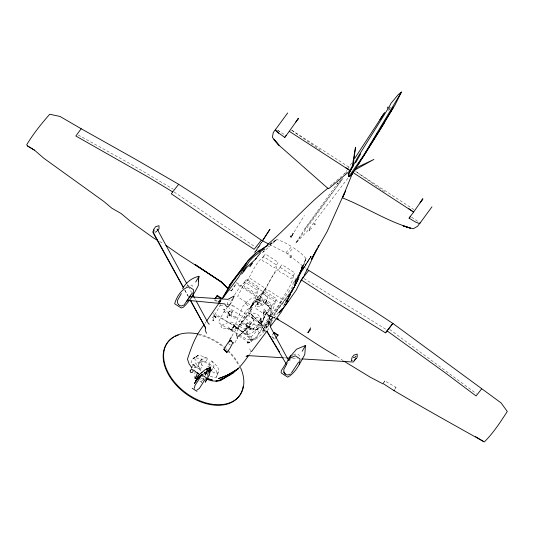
<?xml version="1.0" encoding="UTF-8"?>
<svg xmlns="http://www.w3.org/2000/svg" width="534" height="534" viewBox="0 0 534 534"><rect width="100%" height="100%" fill="white"/><g stroke="black" fill="none" stroke-linecap="round" stroke-linejoin="round"><path stroke-width="0.4" stroke-dasharray="2.67 2" d="M210.242 376.196L214.534 377.658L216.564 377.184L218.393 371.744L218.393 368.707L217.558 366.991L213.9 362.746L211.597 360.951L208.894 363.701L211.03 366.698M194.316 378.619L195.137 371.611M258.015 304.547L258.029 303.546L257.642 304.72M351.786 361.164L351.879 358.701L351.739 359.669L352.513 358.528M351.899 358.287L351.772 360.911L351.879 358.701M291.31 256.654L291.37 255.412L290.229 255.953M389.373 108.796L388.485 110.585M390.1 107.474L389.313 109.537L388.565 109.904M232.403 311.516L231.703 312.45L231.088 315.507L229.78 315.954L227.905 314.74L228.265 312.584L230.528 310.294L232.403 311.516L231.088 315.507L231.889 316.882L234.072 318.151L236.682 317.536L235.794 316.729L234.232 316.956L232.51 315.848L231.716 314.466M263.683 313.925L264.17 308.939L263.683 313.925L263.622 312.884L265.879 310.347L263.622 312.884L263.222 317.002L263.976 316.629C263.856 322.643 256.42 324.392 253.43 328.864M269.73 322.256L265.051 329.972L259.204 332.655L255.312 339.824L215.362 313.879L220.015 305.715L220.529 301.056L221.39 299.667M250.373 323.357L248.897 327.249L247.749 327.803L245.787 326.528L245.627 325.126L248.417 322.082L250.373 323.357L248.897 327.249L249.758 328.503L251.848 329.945L254.538 329.385L253.717 328.463L252.035 328.697L249.518 326.207L250.199 327.702M227.758 317.576L227.537 316.969L226.857 316.996L227.758 317.576L230 314.539L229.78 313.932L229.106 313.959L226.857 316.996M244.746 328.61L245.647 329.198L247.809 326.281L247.509 325.613L246.908 325.693L244.746 328.61L245.346 328.537L245.647 329.198M246.908 325.693L247.809 326.281M207.152 377.498L207.726 373.833L204.255 371.884M266.559 323.577L270.257 316.041L272.3 305.862L261.366 298.76M229.733 290.469L231.536 290.89L231.943 288.5M214.021 312.717L213.747 314.259L234.146 325.553L253.209 339.884L257.862 337.755L262.261 333.657L264.584 330.586M196.325 364.976L196.132 363.567L195.23 362.986L194.202 363.087M305.448 268.148L302.337 265.612L302.124 268.368L300.448 272.774L285.81 302.171L298.626 279.048L302.337 265.612L286.785 253.276L269.87 244.599M212.959 320.734L213.807 320.527L212.959 320.734L212.312 317.937L214.288 315.314C217.345 317.216 215.636 318.371 213.854 315.841L215.536 317.35C213.92 314.292 212.105 318.838 213.807 320.527M215.302 317.189L215.876 316.882L214.488 315.534L216.03 316.989M261.573 323.25L260.225 319.198L261.573 323.25C258.816 329.665 253.243 334.711 248.41 339.751L247.609 339.771L239.719 334.911L230.061 329.838L228.111 326.221M293.206 233.345L291.744 237.356L290.763 237.169L290.276 236.395L293.206 233.345L290.763 237.169M205.517 375.155L206.371 373.566L205.416 372.418L204.429 372.578L203.24 374.608M285.81 302.171L296.31 283.274L302.337 265.612L297.979 280.237L295.042 285.076M209.949 366.451C208.28 362.993 203.834 360.65 200.183 362.392L198.822 363.848L198.301 365.823L198.735 368.059L201.064 371.177M216.564 377.184L217.391 374.054L216.49 371.05L212.318 365.924L208.894 363.701M226.997 304.887L228.011 301.837L229.386 299.881M205.396 374.968L206.091 372.886L203.401 371.13M302.337 265.612L297.351 280.49L270.257 316.041L262.434 331.173L266.186 324.272M204.429 372.578L204.983 373.74L206.311 373.8M299.327 274.276L300.181 271.966L300.448 272.774L298.433 276.465L300.181 271.966M242.489 321.248L242.356 321.595L241.281 321.128L242.489 321.248L243.05 322.856L244.846 324.025L246.254 324.085M287.018 301.163L293.96 287.672L306.015 258.463L301.143 253.356L293.553 247.783L287.572 253.917M203.821 378.012L201.872 382.404L199.876 381.129M205.116 375.082L206.091 372.886M232.744 328.49L235.033 325.586L230.061 329.845L232.744 328.49L235.915 323.851L243.791 329.004L247.349 334.024L247.996 334.004L247.382 334.765L248.083 327.369L255.639 318.09M285.37 302.838L287.045 299.561L287.672 299.754L290.162 295.409L284.035 305.188M287.359 300.495L293.96 287.672M271.539 319.946L277.42 310.454L290.523 293.373L298.626 279.048M200.19 369.668L202.353 365.576L201.371 363.961A7.342 4.906 36.5 0 1 204.716 357.84L207.646 358.374L205.784 361.678L202.339 361.051A7.342 4.906 36.5 0 0 198.988 367.172L200.19 369.668L196.232 367.038M290.509 293.707L296.31 283.274L290.523 293.373L292.725 290.222L295.362 284.495M293.139 288.734L274.162 313.985L269.897 316.068L267.888 315.247L266.706 313.999L272.3 305.862M214.167 299.861L218.092 302.411L219.801 299.961M231.536 290.89L236.762 282.78L260.685 298.312M228.038 313.098L228.445 312.343L225.241 311.122L224.634 309.4L223.579 309.106L224.24 311.836L226.396 313.164L228.038 313.098L231.309 315.214M207.753 369.702C207.506 370.89 203.361 373.44 205.597 373.82L205.797 373.48M218.393 371.744L217.385 373.586L214.381 372.805L211.01 370.936M258.296 300.475L254.851 307.424L256.166 308.786L266.866 315.741L268.655 316.395C275.01 312.47 279.082 305.875 282.519 299.427L266.426 288.974L260.298 297.078M219.374 302.211L220.589 300.028M205.737 373.593L206.958 371.39M204.101 378.412L201.872 382.404L201.678 380.775M261.82 319.799L259.224 324.365L256.367 327.729M234.653 294.848L240.54 285.817L244.859 282.099L257.768 290.483C255.906 300.535 249.204 309.066 243.844 317.583L228.866 307.858M230.768 301.603L232.363 298.833M294.361 282.399L311.242 256.093M295.075 281.351L311.122 256.32L293.847 281.625L292.832 284.215L295.529 282.633L295.222 281.284L293.847 281.625L295.075 281.351L295.469 281.899L311.122 256.32M383.212 383.619L384.787 380.909L396.061 387.384L394.079 390.674M218.973 302.945L220.942 299.554M208.36 369.548L206.077 373.466L205.256 373.727L204.656 372.906L206.938 368.987M264.143 250.806L261.68 253.583M264.123 250.826L263.416 252.008L276.846 239.519L283.414 241.842L291.758 246.608L285.81 252.776M271.426 319.445C274.116 314.112 276.899 309.486 281.131 304.647L293.073 288.894M269.87 322.716L267.848 326.347L269.763 323.838M263.622 312.884L265.952 311.676L268.629 309.413L265.091 315.394L267.154 311.209L261.153 324.078L261.233 325.727L265.178 315.287L261.153 324.078L262.428 325.353L250.64 313.618L252.916 316.442L260.819 318.564L258.409 322.536L260.906 323.41L262.428 325.353L250.64 313.618L249.285 313.371L249.872 312.857L233.652 332.769L230.681 338.596L231.776 336.42L228.632 340.652M288.64 296.417L292.071 290.81L287.379 299.781L287.045 299.561M291.744 237.356L291.297 236.522L292.966 233.805M287.185 363.667L288.06 362.252M291.691 236.001L304.373 215.522M256.627 250.673L261.92 242.216M254.578 301.617L250.346 307.491L250.993 311.943L252.181 307.217L251.06 310.074L248.791 312.931L249.044 314.579L251.354 317.363L253.917 319.332L251.988 316.735L254.424 321.975M286.077 302.311L287.672 299.754M260.819 318.564L258.409 322.536L260.906 323.41M347.868 178.249L307.731 230.668L295.909 242.95L304.874 228.812L338.042 182.528M255.472 251.734L261.713 242.042M295.476 280.657L311.068 256.433M255.232 251.981L261.4 242.443M196.292 367.759L198.822 363.848M205.003 323.497L206.211 321.635M275.103 318.01L269.897 316.068L266.706 313.999L271.826 306.723L236.288 283.641M206.705 371.631L205.216 373.893L207.546 370.356M347.661 169.118L351.679 163.01M157.036 230.735L155.668 232.317L157.076 230.775M219.421 302.271L221.203 299.581M254.071 252.976L260.078 243.985M231.169 290.917L236.762 282.78M383.619 382.644L384.787 380.909M219.774 302.184L220.529 301.056L219.594 302.284M394.933 389.052L396.061 387.384M283.487 305.728L285.036 303.492M207.566 370.376L205.33 373.893L207.593 370.336M265.538 325.967L263.202 329.271L263.582 330.506L267.227 327.309L269.683 324.151M343.335 175.152L346.7 170.459M295.909 242.95L342.448 179.084M311.716 228.959L310.781 228.045M249.385 354.543L250.786 352.647M218.092 302.411L220.942 298.553M224.634 309.4L223.359 309.4M199.689 361.959L202.066 358.748M235.794 316.729L236.382 317.777M212.712 368.7L210.336 371.911A7.342 4.906 36.5 0 0 211.557 369.668M253.717 328.463L254.237 329.625M273.882 332.936L271.312 336.273L275.237 338.823M259.884 297.244L262.454 293.8L275.878 270.124L276.619 265.084L263.709 256.7C255.279 262.521 252.489 273.101 246.668 281.111L263.008 291.718L265.418 288.393L249.351 277.88L242.75 286.591L237.697 296.283L239.092 297.698L249.792 304.647L251.501 305.248L256.166 301.937L258.489 299.007M304.874 228.812L344.17 176.841M228.265 312.584L230.528 310.294M227.905 314.74L228.605 313.798M229.78 315.954L230.481 315.02M246.041 324.378L248.417 322.082M245.787 326.528L246.494 325.593L245.847 324.832L244.218 325.066L242.076 323.517L241.281 321.128M247.749 327.803L248.45 326.868L249.111 326.955M278.374 312.55L272.166 320.7M267.234 330.706L269.71 327.422M227.597 307.023L223.472 312.457L218.419 322.149L219.814 323.564L230.514 330.513L232.223 331.113C238.665 327.335 242.683 320.68 246.127 314.259L230.701 304.24M251.3 306.229L254.338 302.651L250.346 307.491L252.589 304.373L256.08 301.136L251.3 306.229L252.155 306.029L252.555 301.71L252.155 306.029L249.305 308.792L249.331 307.738L246.034 310.761L239.466 321.308L241.575 325.72L240.614 325.773L239.853 324.372M291.544 356.986L292.852 355.344M204.656 372.906L205.69 372.859L206.077 373.466M209.174 372.418L206.338 375.636M341.453 179.397L337.401 184.083L340.138 181.019M207.045 370.823L205.25 372.879L207.012 370.883M207.646 358.374L204.996 356.966L199.829 355.477L198.054 355.49L193.782 357.98L191.159 360.684L191.739 362.853M209.595 375.776L205.096 372.852L208.32 369.441M235.033 325.593L230.975 329.625L230.061 329.845M267.774 323.557L270.137 321.221M267.647 323.477L268.715 322.135L269.563 317.924L268.175 321.628L269.837 317.884L269.964 319.686L271.045 312.05L270.091 308.051L267.995 305.648L264.257 303.279L268.355 305.975L270.111 308.926L267.995 305.648L268.355 305.975L262.775 301.249L263.556 302.725L263.522 301.423L260.592 305.435L257.448 303.946L258.716 302.151L257.001 304.153L260.846 301.029L261.68 301.129L255.906 298.98L257.875 299.38L260.305 300.789L257.014 298.599L254.338 297.852L250.873 298.713L245.179 303.319L248.07 305.882M330.025 186.199L332.368 184.123M332.956 183.609L341.6 176.32M230 314.539L229.106 313.959M344.777 173.71L347.948 171.1M186.446 286.317L189.523 284.882L191.245 285.089L192.587 285.884L193.441 287.425M269.79 244.679L276.846 239.519L269.176 244.238M254.338 323.637L237.303 336.947L247.142 328.103L237.763 336.987L234.526 343.616L233.405 342.594M269.677 244.639L276.846 239.519M266.426 324.258L255.305 330.186L252.442 332.622L248.33 334.384L246.895 333.717L246.054 332.241L247.596 330.76L251.06 328.37L253.73 329.031L253.296 329.044M193.295 358.401L198.054 355.49L193.295 358.401L196.145 357.84L202.273 359.402L205.784 361.678M198.054 355.49L195.598 356.939L194.59 358.781L196.652 361.291L202.353 365.576M247.335 342.394L249.298 342.034L247.129 342.521L247.843 343.055L249.985 342.401L251.661 339.898L249.545 339.25L249.672 339.751L251.294 340.312L250.887 339.651L249.351 341.92L247.129 342.521L247.629 343.175L249.912 342.294L247.629 343.175M200.49 379.287L202.733 378.152M293.42 354.916L295.889 353.969L297.645 354.122L298.927 355.03L299.814 356.512M154.653 232.223L156.589 231.529M249.959 339.851L249.758 339.123M208.841 372.665L206.825 373.313L204.375 373.119M351.786 360.584L353.174 360.183M245.179 303.319L246.641 302.918L243.15 305.975L236.816 320.08L235.327 325.613L235.487 327.556L236.348 328.824L237.79 329.298L239.973 324.385L239.259 324.272L240.367 324.458M205.096 372.852L207.679 372.819A7.342 4.906 36.5 0 0 209.148 372.552M220.015 305.715L223.172 304.961M208.941 366.364L207.96 366.518L208 367.085M284.328 357.84L285.99 357.94M292.652 358.347L297.645 358.654M290.276 236.395L291.297 236.522M253.45 316.582L250.987 313.825L249.285 313.371L251.808 312.604L257.895 314.686L261.96 319.332M227.117 304.026L233.151 306.149M267.073 313.972L270.257 316.041L274.603 317.617M253.209 339.884L250.166 338.603L234.146 325.553M270.257 316.041L275.304 318.204M267.841 246.461L268.976 247.022M78.258 135.029L131.077 164.292L173.336 189.256M159.673 241.528L163.19 243.517M277.667 130.343L285.129 135.029M277.78 130.336L279.609 131.444M303.926 278.548L386.356 329.598M207.239 369.875L207.572 370.089M291.758 130.249L349.73 167.589M389.6 107.427L390.661 108.115M411.54 217.131L419.43 222.458M261.053 296.871L261.466 297.144M215.109 299.768L218.373 301.89M272.34 337.642L274.95 339.337M229.82 311.229L231.703 312.45M247.709 323.017L249.672 324.292M246.494 325.593L248.45 326.868M414.004 209.655L355.544 171.361L384.567 191.733M174.177 192.033L254.698 246.601M201.331 375.622L203.214 376.897M291.718 130.289L320.246 150.007M337.168 356.458L343.228 360.677M389.713 329.445L476.388 393.671M228.352 343.529L230.301 344.977M258.329 324.292L265.051 329.972M238.498 321.314L239.372 322.082M204.595 374.634L205.256 375.228M214.548 315.814L216.096 317.209M213.8 315.561L215.349 316.956M211.597 360.951L213.406 363.487A7.342 4.906 36.5 0 1 211.524 369.341M233.024 342.234L233.832 343.636M184.777 290.156L188.402 296.724M184.951 290.222L188.248 296.243M187.167 284.375L187.955 285.83M188.355 286.558L191.512 292.385M194.676 298.212L195.464 299.667M236.408 328.831L235.621 325.66M256.487 326.741L259.204 332.655M249.665 348.749L250.299 350.191M295.222 281.284L295.529 282.633M198.067 334.658A44.743 29.904 36.5 0 1 223.372 347.18M225.915 349.349A44.743 29.904 36.5 0 1 227.13 350.471M227.724 351.038A44.743 29.904 36.5 0 1 239.045 366.077M199.249 334.237A44.743 29.904 36.5 0 1 227.571 349.877M228.165 350.438A44.743 29.904 36.5 0 1 239.486 365.483M256.847 299.914L257.134 304.173L260.879 299.654L257.562 303.225L256.534 305.194L257.054 306.636L258.71 306.816C263.048 305.615 266.833 302.524 267.594 297.919L266.846 296.297L263.262 293.6C260.225 294.307 257.121 296.584 256.847 299.914M293.366 275.965C291.871 285.797 284.669 294.174 279.709 302.658L263.456 292.098C269.123 283.975 271.953 273.315 280.457 267.581L293.366 275.965M275.25 301.837C273.381 311.889 266.479 320.273 261.326 328.937L244.986 318.324C250.806 310.074 253.777 299.44 262.341 293.453L275.25 301.837M221.189 325.446L220.976 326.448L222.278 328.624L227.33 328.096L233.078 330.012L230.975 329.625L234.493 325.914L233.765 324.225L235.28 327.355L234.039 325.36C234.586 318.491 223.846 324.465 221.189 325.446M306.015 258.463L304.413 263.95L301.91 268.756L306.015 258.463M238.277 328.704L235.981 333.556L237.296 334.918L247.996 341.867L249.792 342.528C256.12 338.616 260.185 332.041 263.609 325.613L247.516 315.16L240.954 323.818L238.277 328.704M266.826 300.068L265.011 303.219L266.826 300.068M245.146 281.038L243.05 284.836L244.405 286.584L249.632 289.021L253.877 292.572L255.826 293.053L259.384 287.552L246.641 279.269L245.146 281.038M263.943 255.753L261.854 259.551L263.242 261.246L268.435 263.736L272.68 267.294L274.63 267.774L278.187 262.267L265.438 253.99L263.943 255.753M262.548 292.338L260.452 296.136L261.807 297.892L267.033 300.322L271.279 303.873L273.228 304.36L276.786 298.853L264.043 290.576L262.548 292.338M280.59 266.413L278.501 270.211L279.936 272.013L285.163 274.449L289.408 278L291.357 278.481L294.915 272.974L282.086 264.644L280.59 266.413M269.383 321.628L265.171 328.957L271.786 317.877L269.383 321.628M255.118 330.252L258.296 328.33L255.118 330.252M251.06 328.37L250.459 329.057L250.913 329.725L249.632 329.698L249.291 328.523L251.06 328.37M261.333 304.166L259.451 302.671L261.333 304.166M237.003 335.766L236.582 334.711L237.189 338.636L237.003 335.766"/><path stroke-width="0.8" d="M194.403 388.378L194.937 385.481L201.305 375.796M198.381 279.442L198.955 276.272C192 277.773 186.046 282.466 182.635 288.607M289.168 357.8L296.524 349.236L305.488 345.465L304.774 354.596C300.041 362.679 296.25 372.398 287.719 377.178L281.184 372.932L281.244 370.783L286.811 362.059L289.808 358.367L295.249 355.818L297.725 357.406L300.068 358.948L299.287 364.522M205.477 327.676L205.25 330.226L206.531 333.289M198.348 281.585L198.955 276.272M192.914 295.435L193.615 289.808L188.796 286.678C181.38 289.114 176.754 296.67 174.651 303.739L181.186 307.984L183.376 307.21C189.817 301.076 194.369 293.36 198.328 285.456L198.501 277.246L195.678 282.086M201.104 373.086L205.029 369.755L210.436 367.592L209.602 372.725L210.489 367.365L209.535 374.474L205.303 382.204L207.032 378.232L201.965 374.941M271.319 320.053L270.411 326.928L288.674 360.697M269.864 229.527L262.348 240.954M309.553 230.668L309.947 228.592M306.696 269.156L372.585 310.087L392.87 323.417L501.059 402.91L507.3 411.454C500.385 422.114 493.356 433.027 484.285 441.965C454.134 425.071 423.876 408.25 394.079 390.674L394.185 390.167M229.006 286.705L229.446 285.296L247.068 261.92M190.691 295.048L186.666 301.47L188.048 300.342L224.634 303.893L226.489 306.416L228.238 306.556L231.202 302.698M289.728 360.477L290.035 359.569M393.478 107.034C380.201 130.189 365.83 152.951 351.205 175.352L348.809 176.681L348.749 173.757L352.941 166.107M232.63 343.142L229.84 348.502L226.85 352.507L223.766 349.329L228.138 342.614L230.161 340.932M343.796 195.144L345.618 190.932M308.559 270.678L301.289 279.936L296.196 290.162L284.755 306.496L278.841 312.857L281.945 308.972M344.05 193.782L327.162 231.522L311.282 259.417L317.263 248.343M197.206 379.434L195.21 378.165L197.447 373.186M232.21 300.455L234.226 295.963L227.931 299.34L190.311 296.811M275.724 129.235L275.317 129.982L276.912 131.724L284.749 137.432L289.288 131.304L350.13 170.666L353.174 165.066L355.524 147.317L352.106 167.022L350.13 170.666L328.69 188.709L328.076 188.522L278.795 145.101L272.36 137.291L273.281 132.619L274.943 130.229M305.488 345.465L302.211 351.279M351.959 173.971L351.205 175.352L348.809 176.681L348.749 173.757L358.12 156.589L389.066 107.08L391.001 103.289L398.144 94.725L401.434 92.035L395.047 104.931L390.801 111.926M306.81 270.364L316.856 249.238M192.233 366.651L191.399 368.313M351.205 175.352L352.614 172.489M183.569 287.966L153.345 233.211L152.984 231.916L153.885 229.126L155.614 226.73L158.998 225.682L159.005 228.846L157.677 230.688M210.436 367.592L208.253 371.45L209.375 369.408M342.801 197.186L343.495 195.844M205.51 378.766L199.309 388.498L196.912 390.127M284.095 306.703L281.338 311.936L270.191 326.788M317.997 247.095L318.751 245.66M318.037 246.902L318.805 245.453M217.018 296.01L217.305 295.489L221.223 298.039L220.942 298.553L217.018 296.01L215.122 298.579M269.904 229.24L262.154 241.355M194.429 383.519L195.017 382.451M199.055 375.435L195.424 381.443L202.192 374.354L195.424 381.443L198.081 377.398L195.384 381.843M387.27 108.208L387.998 106.887M352.34 173.276L353.094 171.895M304.08 275.344L306.643 270.658M274.162 332.422L273.882 332.936L277.807 335.486L278.087 334.965L274.162 332.422L273.214 333.703M420.051 222.885L417.555 226.323L413.203 228.772C388.392 222.151 366.304 207.272 342.454 197.86L352.827 172.415L413.63 212.065L422.828 198.902L421.853 200.237M288.026 360.677L290.75 355.711L289.348 358.261M300.362 282.012L303.279 276.806M309.88 329.271L310.688 327.836M355.577 162.883L360.664 153.872M298.606 362.072L291.43 372.979M192.28 292.932L184.07 305.021L181.673 305.902L179.971 305.695L178.696 304.787M221.81 298.96L229.026 287.012L229.446 285.269L248.096 260.772L255.94 253.049L267.981 245.053M401.434 92.035L363.928 154.973L348.809 176.681M365.677 152.584L375.242 136.744M194.563 383.365L197.073 379.24M286.591 364.448L283.774 369.595L283.961 372.125L285.036 373.927L286.378 374.721L288.046 374.988L290.509 373.987M390.114 112.5L393.057 107.714M181.313 293.593L177.448 300.448L177.588 303.038L178.469 304.527M309.647 329.625L307.824 332.755L310.588 329.638M376.704 134.214L377.565 132.833M369.795 145.335L371.11 143.219M386.469 118.815L390.968 111.553M380.976 127.419L381.823 126.097M383.092 124.108L383.939 122.787M384.787 121.465L386.055 119.476M384.68 122.373L357.406 165.56L360.463 160.781M361.338 159.419L365.263 153.271M375.656 136.057L376.51 134.722M377.364 133.387L378.653 131.384M379.507 130.049L382.931 124.709M204.195 324.739C195.865 334.731 191.426 346.946 187.454 359.175L189.163 363.948L191.773 367.672M354.803 158.264L383.853 113.749M383.299 114.643L380.008 119.596L384.8 112.44M289.288 131.304L298.479 118.314L297.511 119.636M431.966 206.825L419.637 223.633L415.425 221.997L409.091 218.192L410.512 216.197M419.991 202.893L422.828 198.902M208.681 368.72L209.635 367.385L209.248 367.739M284.749 137.432L286.171 135.456M295.642 122.273L298.479 118.314M258.943 299.734L260.632 297.445M248.917 355.177C242.75 363.774 236.322 372.578 226.282 376.937C220.555 380.976 213.046 382.771 206.765 378.906M251.721 351.379L266.74 331.36M269.176 244.238L261.346 240.18L199.142 197.433L178.663 184.29L135.549 159.279L81.195 128.754L75.828 135.996L148.539 177.268L172.716 191.906M214.928 298.7L217.305 295.489M220.275 299.32L221.223 298.039M241.748 274.069L246.868 267.287L256.3 258.483M284.976 305.555L288.22 301.169L287.125 302.491M275.711 338.182L278.087 334.965M409.091 218.192L413.63 212.065L408.897 208.754M287.692 112.948L275.237 129.929L278.668 133.173M251.641 264.01L249.832 266.406L252.669 263.002M219.127 302.898L206.618 321.014M385.508 332.842L392.87 323.417L385.508 332.842L333.149 300.629L301.289 279.936M247.569 261.26L248.517 260.038M178.663 184.29L171.267 193.769L222.284 228.625L254.151 249.318L261.346 240.18M481.681 388.859L476.068 395.948L444.582 372.345L387.037 330.853M255.519 259.017L260.665 252.756M351.939 357.52L353.922 355.117L357.179 354.069L357.226 357.346M196.405 380.215L201.385 374.841M355.744 359.022L356.732 357.907M355.25 359.582L353.308 362.025L301.81 358.915M354.289 360.35L356.031 358.407M355.197 169.298L356.765 167.569L373.9 159.426L355.697 169.525L353.401 171.841M356.058 356.145L354.89 357.373L353.294 357.393M351.025 168.25L353.034 166.161M249.024 259.511L255.986 252.962M228.866 341.853L230.608 340.058L231.729 341.072M266.005 325.306L267.187 324.138M229.4 341.573L230.454 340.592L232.704 342.621M267.347 244.732C288.413 226.703 306.469 205.383 328.13 188.035M195.21 378.165L202.139 372.211M229.507 374.381L226.282 376.937L229.487 374.541M257.909 251.501L259.838 250.046M258.643 251.754L267.2 245.647M229.326 374.594L220.542 380.662L215.876 381.296L218.206 380.388M246.047 356.645L247.916 355.444L246.955 355.924L248.53 355.637L283.494 357.787M222.818 378.419L219.981 380.155L224.654 377.885L221.316 379.18M229.393 340.659L230.608 340.058M313.952 224.066L314.82 223.799L315.033 224.767M286.825 357.994L289.321 358.147M207.099 378.739L212.385 380.061L207.112 378.446M264.263 330.693L266.973 331.427M243.884 271.319L243.344 271.179L248.624 262.354C252.589 256.574 258.87 252.789 264.557 248.831L264.751 249.258M276.592 318.564L278.821 319.399L276.732 318.498M194.69 367.652C196.605 368.233 194.303 364.789 193.515 364.462L192.834 364.548L193.148 365.71M276.025 318.511C296.704 329.985 315.734 344.51 336.467 356.044M81.195 128.754L59.982 116.432L49.715 114.256C41.325 123.815 33.235 133.854 26.7 144.767L27.528 145.976L34.496 150.161L43.815 158.238L103.823 201.465L111.926 208.247L121.051 213.466L131.751 222.384L154.046 238.338L157.563 240.333M209.335 324.178L208.5 323.704L196.252 301.129M483.01 441.117L475.58 436.638M27.528 145.976L34.496 150.161M208.086 368.82L206.905 368.587L206.725 369.274M289.902 256.914L290.983 257.615M394.079 390.674L383.212 383.619L382.845 383.806L370.102 377.111L343.903 361.144M207.973 368.941L207.139 368.747L207.018 369.208M192.2 388.251L196.939 391.335M207.799 272.841L195.157 264.57L221.049 282.012L227.738 288.253M208.467 273.281L220.989 281.625L227.791 288.253M345.378 167.382L350.13 170.666M165.927 245.346L180.185 255.319L220.989 281.625L227.985 288.847M198.648 373.78L197.527 372.825L199.182 374.301M193.662 370.035L197.767 373.553M250.62 350.911L251.234 351.452M226.416 351.839L223.986 349.369L227.01 352.393M279.602 352.106L266.953 331.374L286.411 364.228M190.418 300.375L205.73 328.116L190.545 300.428M152.984 231.916L183.436 287.472M186.773 283.647L157.136 229.026L157.543 230.254M193.094 295.302L194.276 297.485M153.932 229.814L154.039 231.182M243.157 386.316A44.743 29.904 36.5 0 1 186.68 394.332A44.743 29.904 36.5 0 1 173.683 337.194M175.145 336.413A44.743 29.904 36.5 0 1 178.289 335.132M240.514 367.632A44.743 29.904 36.5 0 1 216.49 404.659A44.743 29.904 36.5 0 1 164.719 363.821A44.743 29.904 36.5 0 1 197.767 333.91M190.164 370.836L190.324 372.011L191.225 372.599L192.447 372.318L193.148 371.277L192.901 370.042L192 369.461L190.858 369.788L190.164 370.836M223.679 296.57L223.325 297.425L238.578 277.366L246.194 264.277L232.897 281.538L223.679 296.57M238.718 368.42L226.743 375.636L218.513 378.599L233.465 372.665L226.743 375.636L238.718 368.42M406.761 227.003L403.137 225.862L410.559 228.258L406.761 227.003M276.532 142.424L273.889 139.594L278.982 145.201L276.532 142.424M285.036 373.927L283.961 372.125L285.036 373.927"/></g></svg>
